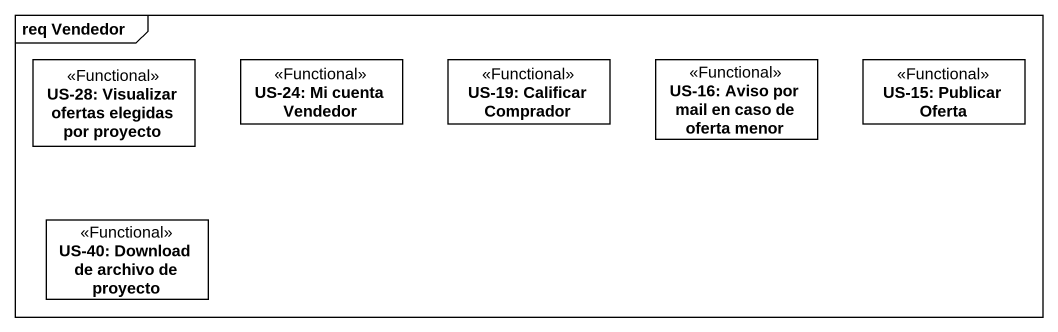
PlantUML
@startuml
mainframe req Vendedor
hide circle
hide empty members
class "US-28: Visualizar ofertas elegidas por proyecto" as US_28_Visualizar_ofertas <<Functional>>
class "US-24: Mi cuenta Vendedor" as US_24_Mi_cuenta_Vendedor <<Functional>>
class "US-19: Calificar Comprador" as US_19_Calificar_Comprador <<Functional>>
class "US-16: Aviso por mail en caso de oferta menor" as US_16_Aviso_por_mail_en <<Functional>>
class "US-15: Publicar Oferta" as US_15_Publicar_Oferta <<Functional>>
class "US-40: Download de archivo de proyecto" as US_40_Download_de_archivo <<Functional>>
@enduml
